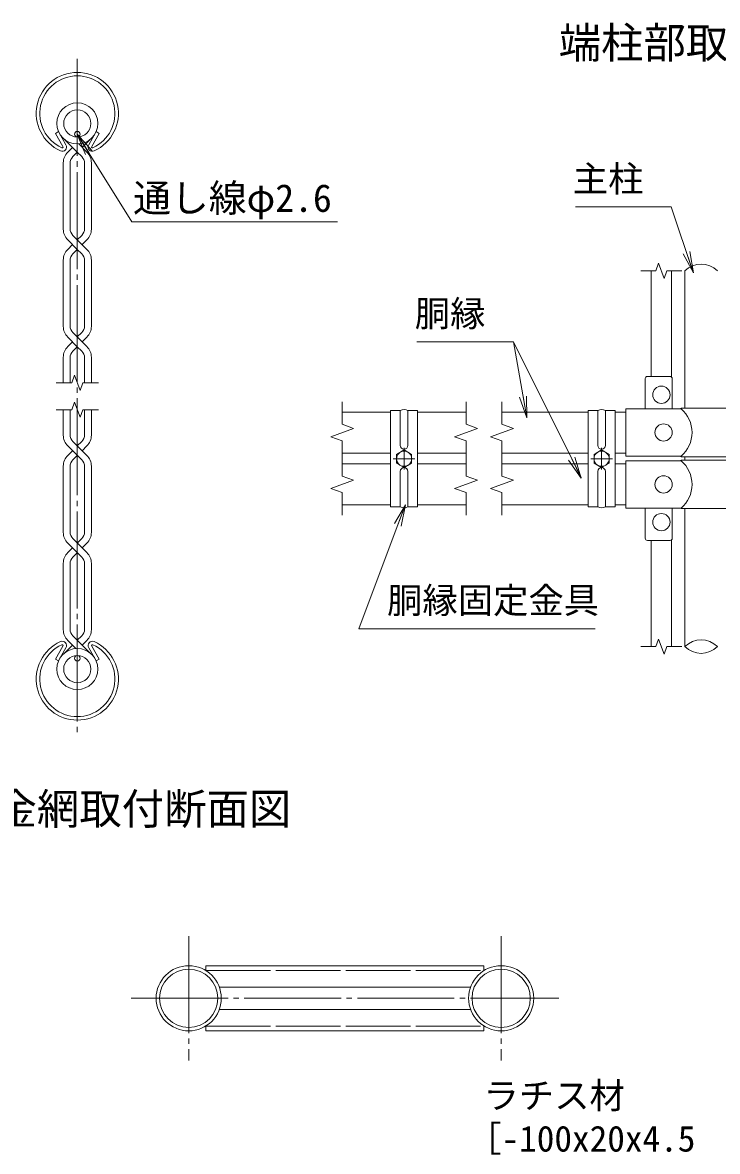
# Model space of a CAD drawing. Units: millimetres, scale not verified. Extents: x -8400 to 8400, y -5940 to 5940.
# Drawn here: x 457 to 3037, y -3393 to 798 of the extents above; entities that cross this region are included whole.
import ezdxf
from ezdxf.enums import TextEntityAlignment as Align

# ---------------------------------------------------------------- set-up
doc = ezdxf.new("R2010")
doc.units = ezdxf.units.MM
doc.header["$LTSCALE"] = 20
doc.linetypes.add('LONG_CHAIN', pattern=[21, 18, -1, 1, -1])
doc.linetypes.add('LONG_DASHED2', pattern=[13, 12, -1])
for name, color, linetype, lineweight in [('0-1_D-TTL-TXT', 7, 'Continuous', 9), ('0-3_D-STR1', 1, 'Continuous', 9), ('0-6_D-BMK', 2, 'LONG_CHAIN', 9), ('0-7_D-STR2', 7, 'Continuous', 9), ('0-8_D-STR-DIM', 7, 'Continuous', 9), ('0-9_0', 7, 'Continuous', 9), ('0-A_D-STR3', 3, 'Continuous', 9), ('0-D_D-STR-TXT', 7, 'Continuous', 9)]:
    doc.layers.add(name, color=color, linetype=linetype, lineweight=lineweight)
doc.styles.add('ＭＳ ゴシック', font='')
doc.styles.get('ＭＳ ゴシック').set_extended_font_data('MS Gothic')

# ---------------------------------------------------------------- blocks, each defined once
blk = doc.blocks.new('_Open')
at = {"layer": '0-9_0'}
blk.add_line((-20, 3.333), (0, 0), dxfattribs=at)
blk.add_lwpolyline([(-20, -3.333), (0, 0), (-20, 0)], dxfattribs=at)

msp = doc.modelspace()

# ---------------------------------------------------------------- linework, layer by layer
at = {"layer": '0-3_D-STR1'}
for p, q in [((579.11, 386.61), (590.23, 393.03)), ((607.19, 337.99), (579.11, 386.61)), ((618.3, 344.41), (590.23, 393.03)), ((702.85, 344.41), (730.92, 393.03)), ((713.96, 337.99), (742.04, 386.61)), ((742.04, 386.61), (730.92, 393.03)), ((2916.15, -633.76), (2916.15, -123.6)), ((1823.82, -647.76), (1643.82, -647.76)), ((2103.82, -647.76), (1923.82, -647.76)), ((2557.15, -647.76), (2237.15, -647.76)), ((2697.15, -647.76), (2657.15, -647.76)), ((1823.82, -800.16), (1643.82, -800.16)), ((2103.82, -800.16), (1923.82, -800.16)), ((2557.15, -800.16), (2237.15, -800.16)), ((2697.15, -800.16), (2657.15, -800.16)), ((2916.15, -826.56), (2916.15, -813.76)), ((1823.82, -840.16), (1643.82, -840.16)), ((2103.82, -840.16), (1923.82, -840.16)), ((2557.15, -840.16), (2237.15, -840.16)), ((2697.15, -840.16), (2657.15, -840.16)), ((1823.82, -992.56), (1643.82, -992.56)), ((2103.82, -992.56), (1923.82, -992.56)), ((2557.15, -992.56), (2237.15, -992.56)), ((2697.15, -992.56), (2657.15, -992.56)), ((2916.15, -1518.8), (2916.15, -1006.56)), ((607.19, -1516.56), (579.11, -1565.19)), ((618.3, -1522.98), (590.23, -1571.61)), ((702.85, -1522.98), (730.92, -1571.61)), ((713.96, -1516.56), (742.04, -1565.19)), ((579.11, -1565.19), (590.23, -1571.61)), ((742.04, -1565.19), (730.92, -1571.61)), ((1138.21, -2703.43), (2170.21, -2703.43)), ((1138.21, -2703.43), (1138.21, -2721.74)), ((2170.21, -2703.43), (2170.21, -2721.74)), ((1188.05, -2783.43), (2120.37, -2783.43)), ((1188.05, -2865.43), (2120.37, -2865.43)), ((1138.21, -2927.12), (1138.21, -2945.43)), ((2170.21, -2927.12), (2170.21, -2945.43)), ((1138.21, -2945.43), (2170.21, -2945.43))]:
    msp.add_line(p, q, dxfattribs=at)
at = {"layer": '0-3_D-STR1', "linetype": 'LONG_DASHED2'}
for p, q in [((1137.71, -2721.43), (2170.71, -2721.43)), ((1137.71, -2927.43), (2170.71, -2927.43))]:
    msp.add_line(p, q, dxfattribs=at)
at = {"layer": '0-3_D-STR1'}
for centre, radius in [((1074.21, -2824.43), 121), ((1074.21, -2824.43), 108.2), ((2234.21, -2824.43), 121), ((2234.21, -2824.43), 108.2)]:
    msp.add_circle(centre, radius, dxfattribs=at)
for centre, radius, start, end in [((660.58, 460.64), 152.4, 294.32478, 245.67522), ((660.58, 460.64), 139.57, 294.32478, 245.67522), ((604.41, 336.38), 16.04, 245.67522, 30), ((604.41, 336.38), 3.21, 245.67522, 30), ((716.74, 336.38), 16.04, 150, 294.32478), ((716.74, 336.38), 3.21, 150, 294.32478), ((660.58, -1639.21), 152.4, 114.32478, 65.67522), ((604.41, -1514.96), 16.04, 330, 114.32478), ((716.74, -1514.96), 16.04, 65.67522, 210), ((660.58, -1639.21), 139.57, 114.32478, 65.67522), ((604.41, -1514.96), 3.21, 330, 114.32478), ((716.74, -1514.96), 3.21, 65.67522, 210)]:
    msp.add_arc(centre, radius, start, end, dxfattribs=at)
at = {"layer": '0-6_D-BMK'}
for p, q in [((660.57, 663.04), (660.57, -1841.61)), ((1873.82, -861.2), (1873.82, -781.2)), ((2607.15, -861.2), (2607.15, -781.2)), ((1913.82, -821.2), (1833.82, -821.2)), ((2647.15, -821.2), (2567.15, -821.2)), ((1074.21, -2593.49), (1074.21, -3055.37)), ((2234.21, -2593.49), (2234.21, -3055.37)), ((860.3, -2824.43), (2448.12, -2824.43))]:
    msp.add_line(p, q, dxfattribs=at)
at = {"layer": '0-7_D-STR2'}
for p, q in [((660.57, 316.51), (613.12, 363.97)), ((696.35, 317.04), (665.82, 347.57)), ((678.72, 334.66), (708.03, 363.97)), ((624.8, 317.04), (642.42, 334.66)), ((644.37, 300.31), (660.57, 316.51)), ((676.78, 300.31), (660.57, 316.51)), ((608.4, 277.44), (608.4, 30.94)), ((634.06, 275.42), (634.06, 32.96)), ((687.09, 275.42), (687.09, 32.96)), ((712.75, 277.44), (712.75, 30.94)), ((696.35, -43.91), (644.37, 8.07)), ((676.78, 8.07), (660.57, -8.13)), ((660.57, -44.43), (624.8, -8.66)), ((642.42, -26.28), (624.8, -43.91)), ((624.8, -43.91), (642.42, -26.28)), ((696.35, -8.66), (678.72, -26.28)), ((608.4, -83.51), (608.4, -330.01)), ((644.37, -60.64), (660.57, -44.43)), ((676.78, -60.64), (660.57, -44.43)), ((712.75, -83.51), (712.75, -330.01)), ((634.06, -85.53), (634.06, -327.99)), ((687.09, -85.53), (687.09, -327.99)), ((660.57, -405.38), (624.8, -369.6)), ((696.35, -404.86), (644.37, -352.88)), ((676.78, -352.88), (660.57, -369.08)), ((696.35, -369.6), (678.72, -387.23)), ((642.42, -387.23), (624.8, -404.86)), ((624.8, -404.86), (642.42, -387.23)), ((644.37, -421.58), (660.57, -405.38)), ((676.78, -421.58), (660.57, -405.38)), ((608.4, -444.46), (608.4, -539.29)), ((634.06, -446.47), (634.06, -539.29)), ((687.09, -446.47), (687.09, -539.29)), ((712.75, -444.46), (712.75, -539.29)), ((608.4, -734.12), (608.4, -639.29)), ((634.06, -732.1), (634.06, -639.29)), ((687.09, -732.1), (687.09, -639.29)), ((712.75, -734.12), (712.75, -639.29)), ((676.78, -825.7), (624.8, -773.72)), ((642.42, -791.34), (624.8, -808.97)), ((696.35, -808.97), (644.37, -756.99)), ((676.78, -756.99), (660.57, -773.19)), ((696.35, -773.72), (678.72, -791.34)), ((660.57, -809.49), (644.37, -825.7)), ((608.4, -1095.07), (608.4, -848.57)), ((634.06, -1093.05), (634.06, -850.59)), ((687.09, -1093.05), (687.09, -850.59)), ((712.75, -1095.07), (712.75, -848.57)), ((696.35, -1169.92), (644.37, -1117.94)), ((676.78, -1117.94), (660.57, -1134.14)), ((676.78, -1186.64), (624.8, -1134.66)), ((642.42, -1152.29), (624.8, -1169.92)), ((660.57, -1170.44), (644.37, -1186.64)), ((696.35, -1134.66), (678.72, -1152.29)), ((608.4, -1456.01), (608.4, -1209.52)), ((634.06, -1454), (634.06, -1211.53)), ((687.09, -1454), (687.09, -1211.53)), ((712.75, -1456.01), (712.75, -1209.52)), ((624.8, -1495.61), (655.33, -1526.14)), ((644.37, -1478.89), (708.03, -1542.54)), ((676.78, -1478.89), (660.57, -1495.09)), ((696.35, -1495.61), (678.72, -1513.24)), ((642.42, -1513.24), (613.12, -1542.54))]:
    msp.add_line(p, q, dxfattribs=at)
for centre, radius in [((660.57, 423.59), 76.2), ((660.57, 423.59), 50.53), ((660.57, -1602.16), 76.2), ((660.57, -1602.16), 50.53)]:
    msp.add_circle(centre, radius, dxfattribs=at)
for centre, radius, start, end in [((664.4, 277.44), 56, 135, 180), ((664.4, 277.44), 30.4, 131.19984, 183.80396), ((656.75, 277.44), 30.4, 356.19604, 48.80016), ((656.75, 277.44), 56, 0, 45), ((664.4, 30.94), 56, 180, 225), ((664.4, 30.94), 30.4, 176.19604, 228.80016), ((656.75, 30.94), 30.4, 311.19984, 3.80396), ((656.75, 30.94), 56, 315, 0), ((664.4, -83.51), 56, 135, 180), ((664.4, -83.51), 30.4, 131.19984, 183.80396), ((656.75, -83.51), 30.4, 356.19604, 48.80016), ((656.75, -83.51), 56, 0, 45), ((664.4, -330.01), 56, 180, 225), ((664.4, -330.01), 30.4, 176.19604, 228.80016), ((656.75, -330.01), 30.4, 311.19984, 3.80396), ((656.75, -330.01), 56, 315, 0), ((664.4, -444.46), 56, 135, 180), ((656.75, -444.46), 56, 0, 45), ((664.4, -444.46), 30.4, 131.19984, 183.80396), ((656.75, -444.46), 30.4, 356.19604, 48.80016), ((664.4, -734.12), 56, 180, 225), ((664.4, -734.12), 30.4, 176.19604, 228.80016), ((656.75, -734.12), 30.4, 311.19984, 3.80396), ((656.75, -734.12), 56, 315, 0), ((664.4, -848.57), 56, 135, 180), ((664.4, -848.57), 30.4, 131.19984, 183.80396), ((656.75, -848.57), 30.4, 356.19604, 48.80016), ((656.75, -848.57), 56, 0, 45), ((664.4, -1095.07), 56, 180, 225), ((664.4, -1095.07), 30.4, 176.19604, 228.80016), ((656.75, -1095.07), 30.4, 311.19984, 3.80396), ((656.75, -1095.07), 56, 315, 0), ((664.4, -1209.52), 56, 135, 180), ((656.75, -1209.52), 56, 0, 45), ((664.4, -1209.52), 30.4, 131.19984, 183.80396), ((656.75, -1209.52), 30.4, 356.19604, 48.80016), ((664.4, -1456.01), 56, 180, 225), ((664.4, -1456.01), 30.4, 176.19604, 228.80016), ((656.75, -1456.01), 30.4, 311.19984, 3.80396), ((656.75, -1456.01), 56, 315, 0)]:
    msp.add_arc(centre, radius, start, end, dxfattribs=at)
at = {"layer": '0-8_D-STR-DIM'}
for p, q in [((2753.15, -123.6), (2808.63, -123.6)), ((2818.89, -95.41), (2808.63, -123.6)), ((2839.41, -151.79), (2818.89, -95.41)), ((2849.67, -123.6), (2839.41, -151.79)), ((2849.67, -123.6), (2905.15, -123.6)), ((582.31, -539.29), (640.05, -539.29)), ((650.31, -511.1), (640.05, -539.29)), ((670.83, -567.48), (650.31, -511.1)), ((681.1, -539.29), (670.83, -567.48)), ((681.1, -539.29), (738.84, -539.29)), ((650.31, -611.09), (640.05, -639.29)), ((670.83, -667.48), (650.31, -611.09)), ((1643.82, -609.66), (1643.82, -693.18)), ((2103.82, -609.66), (2103.82, -693.18)), ((2237.15, -609.66), (2237.15, -693.18)), ((582.31, -639.29), (640.05, -639.29)), ((681.1, -639.29), (670.83, -667.48)), ((681.1, -639.29), (738.84, -639.29)), ((1601.53, -739.36), (1686.11, -708.57)), ((1686.11, -708.57), (1643.82, -693.18)), ((2061.53, -739.36), (2146.11, -708.57)), ((2146.11, -708.57), (2103.82, -693.18)), ((2194.87, -739.36), (2279.44, -708.57)), ((2279.44, -708.57), (2237.15, -693.18)), ((1643.82, -754.75), (1601.53, -739.36)), ((2103.82, -754.75), (2061.53, -739.36)), ((2237.15, -754.75), (2194.87, -739.36)), ((1643.82, -754.75), (1643.82, -885.58)), ((2103.82, -754.75), (2103.82, -885.58)), ((2237.15, -754.75), (2237.15, -885.58)), ((1601.53, -931.76), (1686.11, -900.97)), ((1686.11, -900.97), (1643.82, -885.58)), ((2061.53, -931.76), (2146.11, -900.97)), ((2146.11, -900.97), (2103.82, -885.58)), ((2194.87, -931.76), (2279.44, -900.97)), ((2279.44, -900.97), (2237.15, -885.58)), ((1643.82, -947.15), (1601.53, -931.76)), ((1643.82, -947.15), (1643.82, -1030.66)), ((2103.82, -947.15), (2061.53, -931.76)), ((2103.82, -947.15), (2103.82, -1030.66)), ((2237.15, -947.15), (2194.87, -931.76)), ((2237.15, -947.15), (2237.15, -1030.66)), ((2818.89, -1490.61), (2808.63, -1518.8)), ((2839.41, -1546.99), (2818.89, -1490.61)), ((2753.15, -1518.8), (2808.63, -1518.8)), ((2849.67, -1518.8), (2839.41, -1546.99)), ((2849.67, -1518.8), (2905.15, -1518.8))]:
    msp.add_line(p, q, dxfattribs=at)
for centre, start, end in [((2976.65, -184.49), 45.18146, 134.81854), ((2976.65, -1579.69), 45.18146, 134.81854), ((2976.65, -1457.92), 225.18146, 314.81854)]:
    msp.add_arc(centre, 85.83, start, end, dxfattribs=at)
at = {"layer": '0-A_D-STR3'}
for p, q in [((2791.15, -515.76), (2791.15, -123.6)), ((2867.15, -518.47), (2867.15, -123.6)), ((2769.15, -635.76), (2769.15, -523.76)), ((2861.15, -515.76), (2777.15, -515.76)), ((2869.15, -635.76), (2869.15, -523.76)), ((1859.82, -642.69), (1859.82, -772.16)), ((1923.82, -642.69), (1887.82, -642.69)), ((1887.82, -642.69), (1887.82, -772.16)), ((2593.15, -642.69), (2593.15, -772.16)), ((2657.15, -642.69), (2621.15, -642.69)), ((2621.15, -642.69), (2621.15, -772.16)), ((2697.15, -635.76), (2901.95, -635.76)), ((2697.15, -811.76), (2697.15, -635.76)), ((2901.95, -633.76), (2897.95, -635.76)), ((2901.95, -633.76), (3172.35, -633.76)), ((2697.15, -811.76), (2901.95, -811.76)), ((2697.15, -828.56), (2901.95, -828.56)), ((2697.15, -828.56), (2697.15, -1004.56)), ((2901.95, -813.76), (2897.95, -811.76)), ((2901.95, -826.56), (2897.95, -828.56)), ((1859.82, -999.72), (1859.82, -868.16)), ((1887.82, -999.72), (1887.82, -868.16)), ((2593.15, -999.72), (2593.15, -868.16)), ((2621.15, -999.72), (2621.15, -868.16)), ((2697.15, -1004.56), (2901.95, -1004.56)), ((2769.15, -1004.56), (2769.15, -1116.56)), ((2869.15, -1004.56), (2869.15, -1116.56)), ((2901.95, -1006.56), (2897.95, -1004.56)), ((2901.95, -1006.56), (3172.35, -1006.56)), ((2861.15, -1124.56), (2777.15, -1124.56)), ((2791.15, -1518.8), (2791.15, -1124.56)), ((2867.15, -1518.8), (2867.15, -1121.86))]:
    msp.add_line(p, q, dxfattribs=at)
for points in [[(1859.82, -642.69), (1823.82, -642.69), (1823.82, -999.72), (1859.82, -999.72)], [(1887.82, -999.72), (1923.82, -999.72), (1923.82, -642.69)], [(2593.15, -642.69), (2557.15, -642.69), (2557.15, -999.72), (2593.15, -999.72)], [(2621.15, -999.72), (2657.15, -999.72), (2657.15, -642.69)], [(2901.95, -813.76), (3172.35, -813.76), (3176.35, -811.76)], [(2901.95, -826.56), (3172.35, -826.56), (3176.35, -828.56)]]:
    msp.add_lwpolyline(points, dxfattribs=at)
for points in [[(1873.82, -853.6), (1901.88, -837.4), (1901.88, -805), (1873.82, -788.8), (1845.76, -805), (1845.76, -837.4)], [(2607.15, -853.6), (2635.21, -837.4), (2635.21, -805), (2607.15, -788.8), (2579.09, -805), (2579.09, -837.4)]]:
    msp.add_lwpolyline(points, close=True, dxfattribs=at)
for centre, radius in [((660.57, 383.46), 10.4), ((2829.15, -583.76), 32), ((2837.15, -723.76), 32), ((1873.82, -821.2), 28.14), ((2607.15, -821.2), 28.14), ((2837.15, -916.56), 32), ((2829.15, -1056.56), 32), ((660.57, -1562.03), 10.4)]:
    msp.add_circle(centre, radius, dxfattribs=at)
for centre, radius, start, end in [((2777.15, -523.76), 8, 90, 180), ((2861.15, -523.76), 8, 0, 90), ((1873.82, -665.19), 26.5, 58.10921, 121.89079), ((2607.15, -665.19), 26.5, 58.10921, 121.89079), ((2827.61, -723.76), 115.2, 310.19176, 49.80824), ((1873.82, -772.16), 14, 180, 0), ((2607.15, -772.16), 14, 180, 0), ((2827.61, -916.56), 115.2, 310.19176, 49.80824), ((1873.82, -868.16), 14, 0, 180), ((2607.15, -868.16), 14, 0, 180), ((1873.82, -977.22), 26.5, 238.10921, 301.89079), ((2607.15, -977.22), 26.5, 238.10921, 301.89079), ((2777.15, -1116.56), 8, 180, 270), ((2861.15, -1116.56), 8, 270, 0)]:
    msp.add_arc(centre, radius, start, end, dxfattribs=at)
at = {"layer": '0-D_D-STR-TXT'}
msp.add_line((2279.71, -387.01), (2329.12, -667.59), dxfattribs=at)
for points in [[(1626.69, 58.1), (862.82, 58.1), (661.63, 381.76)], [(2510.45, 113.6), (2865.09, 113.6), (2947.67, -129.66)], [(1920.5, -387.01), (2279.71, -387.01), (2530.89, -891)], [(2582.67, -1452.3), (1705.7, -1452.3), (1877.85, -993.69)]]:
    msp.add_lwpolyline(points, dxfattribs=at)

# ---------------------------------------------------------------- block references
at = {"layer": '0-D_D-STR-TXT', "xscale": 4, "yscale": 4}
for p, rotation in [((660.57, 383.46), 121.86615), ((2948.31, -131.56), 288.74977), ((2329.46, -669.56), 279.98686), ((2531.78, -892.79), 296.49098), ((1878.56, -991.82), 69.42471)]:
    msp.add_blockref('_Open', p, dxfattribs=dict(at, rotation=rotation))

# ---------------------------------------------------------------- texts
at = {"layer": '0-1_D-TTL-TXT', "style": 'ＭＳ ゴシック'}
for s, p in [('端柱部取付詳細', (2447.76, 630.85)), ('胴縁と金網取付断面図', (-119.12, -2213.48))]:
    msp.add_text(s, height=115.4, dxfattribs=at).set_placement(p, align=Align.BOTTOM_LEFT)
at = {"layer": '0-D_D-STR-TXT', "style": 'ＭＳ ゴシック'}
for s, height, p in [('主柱', 96.19, (2500.3, 141.06)), ('通し線φ2.6', 102.9, (868.01, 64.32)), ('胴縁', 96.19, (1913.4, -359.05)), ('胴縁固定金具', 96.19, (1810.59, -1423.83)), ('ラチス材', 96.19, (2168.59, -3262.41)), ('［-100x20x4.5', 96.19, (2104.36, -3422.41))]:
    msp.add_text(s, height=height, dxfattribs=at).set_placement(p, align=Align.BOTTOM_LEFT)

doc.saveas('drawing.dxf')
